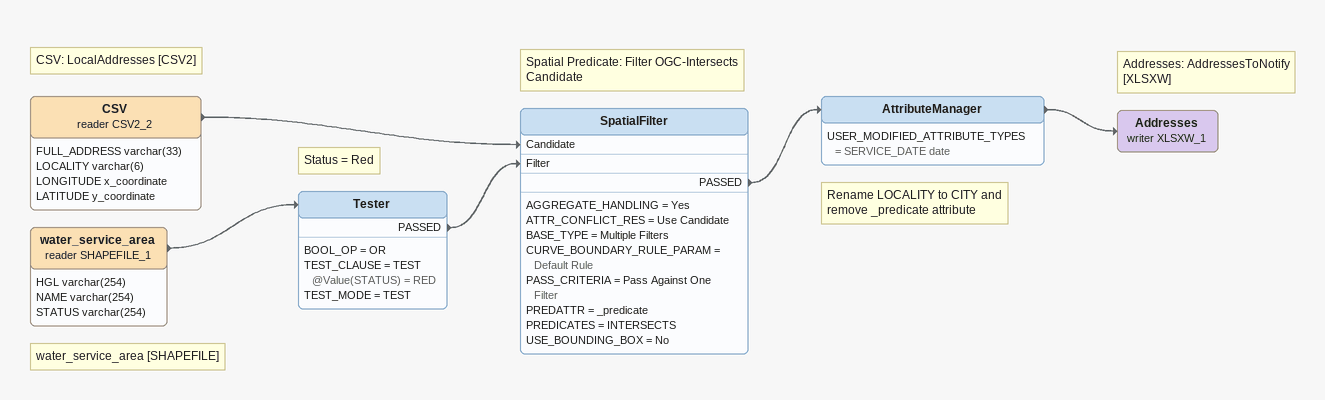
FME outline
Note: CSV: LocalAddresses [CSV2]
CSV (reader CSV2_2)
    attributes: FULL_ADDRESS varchar(33), LOCALITY varchar(6), LONGITUDE x_coordinate, LATITUDE y_coordinate
    -> SpatialFilter [Candidate]
Note: water_service_area [SHAPEFILE]
water_service_area (reader SHAPEFILE_1)
    attributes: HGL varchar(254), NAME varchar(254), STATUS varchar(254)
    -> Tester
Note: Status = Red
Tester
    BOOL_OP = OR
    TEST_CLAUSE = TEST @Value(STATUS) = RED
    TEST_MODE = TEST
    PASSED -> SpatialFilter [Filter]
Note: Spatial Predicate: Filter OGC-Intersects Candidate
SpatialFilter
    AGGREGATE_HANDLING = Yes
    ATTR_CONFLICT_RES = Use Candidate
    BASE_TYPE = Multiple Filters
    CURVE_BOUNDARY_RULE_PARAM = Default Rule
    PASS_CRITERIA = Pass Against One Filter
    PREDATTR = _predicate
    PREDICATES = INTERSECTS
    USE_BOUNDING_BOX = No
    PASSED -> AttributeManager
Note: Rename LOCALITY to CITY and remove _predicate attribute
AttributeManager
    USER_MODIFIED_ATTRIBUTE_TYPES = SERVICE_DATE date
    -> Addresses (writer XLSXW_1)
Note: Addresses: AddressesToNotify [XLSXW]
Addresses (writer XLSXW_1)
